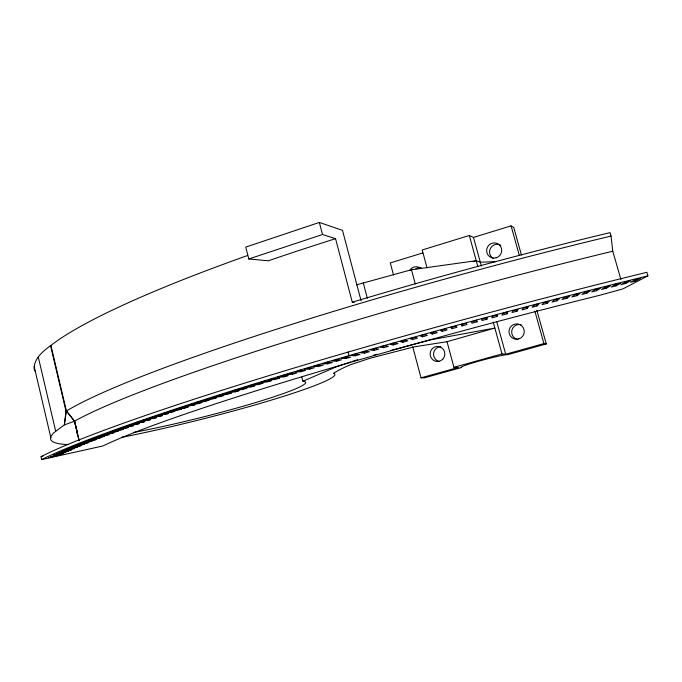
<?xml version="1.0" encoding="UTF-8"?>
<svg xmlns="http://www.w3.org/2000/svg" width="682" height="682" viewBox="0 0 682 682"><rect width="100%" height="100%" fill="white"/><g stroke="black" fill="none" stroke-linecap="round" stroke-linejoin="round"><path stroke-width="1.02" d="M247.694 255.469A453.138 60.152 -15.4 0 0 55.174 342.245C46.367 348.954 34.262 356.285 34.1 368.527A453.632 60.229 -15.4 0 0 35.132 371.204M486.948 319.185L487.025 317.786L481.859 319.176L481.944 320.523L486.948 319.185L486.462 317.411M50.519 345.578L66.001 411.127L64.364 424.903L53.477 433.019L51.073 436.224L50.57 438.876A456.514 37.774 -15.1 0 0 68.2 444.562M496.965 316.508L497.383 315.016L492.199 316.405L491.961 317.838L496.965 316.508L496.479 314.734M506.999 313.839L507.74 312.262L502.557 313.643L501.978 315.169L506.999 313.839L506.504 312.075M517.024 311.188L518.107 309.526L512.924 310.898L512.012 312.509L517.024 311.188L516.53 309.423M527.05 308.554L528.465 306.806L523.29 308.162L522.037 309.875L527.05 308.554L526.555 306.789M537.066 305.937L538.814 304.104L533.639 305.451L532.062 307.25L537.066 305.937L536.572 304.172M547.066 303.345L549.146 301.418L543.98 302.757L542.062 304.641L547.066 303.345L546.563 301.572M557.041 300.771L559.453 298.759L554.304 300.089L552.053 302.058L557.041 300.771L556.538 298.997M566.989 298.213L569.734 296.116L564.602 297.437L562.019 299.492L566.989 298.213L566.486 296.448M576.904 295.681L579.981 293.507L574.858 294.812L571.951 296.943L576.904 295.681L576.401 293.916M586.776 293.183L590.177 290.916L585.088 292.211L581.848 294.428L586.776 293.183L586.273 291.419M596.605 290.702L600.339 288.358L595.267 289.637L591.695 291.939L596.605 290.702L596.102 288.938M606.383 288.256L610.433 285.826L605.394 287.088L601.498 289.475L606.383 288.256L605.88 286.491M616.102 285.835L620.475 283.328L615.462 284.573L611.251 287.037L616.102 285.835L615.599 284.07M361.119 300.847L342.5 230.363L319.338 222.434L245.75 247.106L248.785 258.972L322.509 234.531L335.553 238.674L352.279 302.194A455.482 41.875 -15.2 0 1 594.32 236.415L610.049 232.622L611.029 236.049L612.777 251.215L597.21 255A450.146 37.195 -15.1 0 0 79.069 418.714L74.466 421.229L64.364 424.903L66.401 410.982L50.92 345.416M625.761 283.448L630.449 280.865L625.471 282.092L620.944 284.633L625.761 283.448L625.258 281.683M635.351 281.086L640.355 278.435L635.411 279.646L630.569 282.263L635.351 281.086L634.848 279.33M647.9 275.86L622.871 288.921L599.487 295.34A428.458 27.058 -14.9 0 0 107.543 443.794L102.888 445.968L41.696 459.566L41.022 456.676A493.248 32.48 -15 0 1 646.868 272.297L647.9 275.86A493.367 31.568 -15 0 0 41.696 459.566M60.937 454.655L48.499 457.733L63.375 453.487L50.86 456.556M60.34 452.132L58.874 452.797L71.576 449.728L70.11 450.376M133.783 432.388A109.273 8.559 -14.1 0 0 256.304 402.346A109.273 8.559 -14.1 0 0 302.902 381.264L335.612 367.112L350.846 361.912M66.001 411.127L70.834 408.424A455.585 41.048 -15.1 0 1 595.301 239.859L611.029 236.049M184.848 408.075L188.215 406.966L179.17 408.365L175.726 409.498L184.848 408.075L184.447 406.438M352.637 361.315L357.658 359.695M205.58 401.297L209.161 400.146L200.661 401.348L196.987 402.542L205.58 401.297L205.171 399.652M235.273 391.843L239.143 390.633L231.454 391.553L227.481 392.806L235.273 391.843L234.855 390.172M250.967 386.95L254.974 385.705L247.728 386.481L243.61 387.76L250.967 386.95L250.541 385.262M521.44 255.025L513.734 227.43L511.074 225.878L473.47 237.413L469.344 235.478L422.192 249.97L427.06 267.958M422.849 252.937L390.275 262.92L393.523 275.051M283.917 376.856L288.171 375.577L281.896 376.038L277.514 377.359L283.917 376.856L283.482 375.151M473.18 261.624L476.215 260.712L480.307 262.238L495.874 261.632M292.459 374.282L296.781 372.986L290.762 373.369L286.312 374.708L292.459 374.282L292.024 372.577M356.294 284.906L411.468 269.74L476.215 260.712L477.843 266.602M301.12 371.69L305.502 370.386L299.739 370.684L295.238 372.031L301.12 371.69L300.685 369.976M309.901 369.073L314.325 367.76L308.844 367.973L304.274 369.329L309.901 369.073L309.458 367.351M327.769 363.796L332.305 362.466L327.369 362.509L322.697 363.881L327.769 363.796L327.326 362.065M336.865 361.136L341.443 359.798L336.797 359.755L332.066 361.136L336.865 361.136L336.414 359.405M346.047 358.459L350.676 357.121L346.311 356.993L341.546 358.374L346.047 358.459L345.595 356.729M355.322 355.774L359.994 354.427L355.927 354.214L351.111 355.603L355.322 355.774L354.87 354.035M364.682 353.08L369.397 351.733L365.629 351.426L360.769 352.816L364.682 353.08L364.231 351.341M383.651 347.667L388.442 346.311L385.287 345.825L380.343 347.223L383.651 347.667L383.19 345.919M374.128 350.377L378.885 349.022L375.415 348.63L370.514 350.028L374.128 350.377L373.668 348.63M373.753 355.126L376.771 354.273M121.592 437.315A141.165 11.1 -14.1 0 0 270.831 400.266A141.165 11.1 -14.1 0 0 333.524 373.301L334.478 372.67A247.941 18.712 -15.3 0 1 349.985 364.853L370.011 358.263L413.761 346.933L447.017 341.691L494.868 328.051L430.359 339.9L390.905 350.42M393.25 344.947L398.066 343.592L395.219 343.012L390.249 344.419L393.25 344.947L392.781 343.199M402.909 342.228L407.759 340.872L405.227 340.207L400.215 341.614L402.909 342.228L402.44 340.48M412.627 339.508L417.512 338.144L415.295 337.394L410.257 338.801L412.627 339.508L412.158 337.752M447.017 341.691L453.948 367.325L501.986 353.932L505.703 354.239L543.921 343.592L546.265 343.933L536.845 310.208M412.729 346.84L421.016 377.837L458.287 367.453L453.948 367.325M546.265 343.933L507.698 354.674A24.288 1.466 -14.9 0 0 479.949 360.821A24.288 1.466 -14.9 0 0 461.697 367.479L424.545 377.819L421.016 377.837M422.405 336.789L427.316 335.425L425.423 334.581L420.351 335.987L422.405 336.789L421.936 335.033M432.235 334.061L437.171 332.705L435.602 331.767L430.504 333.174L432.235 334.061L431.757 332.305M452.021 328.63L456.991 327.275L456.079 326.149L450.947 327.556L452.021 328.63L451.544 326.866M442.107 331.341L447.06 329.986L445.815 328.954L440.7 330.361L442.107 331.341L441.629 329.585M461.97 325.919L466.957 324.564L466.369 323.353L461.22 324.751L461.97 325.919L461.492 324.155M476.94 321.87L471.944 323.217L471.526 321.955L476.684 320.566L476.94 321.87L476.454 320.105M41.022 456.676L43.06 456.224M248.785 258.972L268.333 260.797A453.504 57.314 -15.4 0 1 335.553 238.674M352.279 302.194L354.205 302.535M79.206 440.674L74.594 421.161L66.401 410.982L74.466 421.229L79.078 440.734M77.518 433.522L74.594 421.161M612.777 251.215L620.893 279.458M511.074 225.878L519.36 255.537M534.841 311.077L543.921 343.592M481.373 266.116L473.47 237.413M496.811 321.964L505.703 354.239M493.231 322.1L501.986 353.932M469.344 235.478L476.215 260.712M411.468 269.74L415.304 283.976M363.267 282.817L367.351 298.264M319.338 222.434L322.509 234.531M348.05 351.989L348.971 355.51M301.845 377.163L302.902 381.264M38.32 357.206L55.668 431.135M34.177 366.481L50.818 437.537M77.015 433.206L76.921 432.524A427.605 35.183 -15.1 0 1 77.194 431.28M517.323 339.389A7.596 7.562 -58 0 1 511.901 330.173A7.596 7.562 -58 0 1 521.108 324.675M493.291 258.418A7.587 7.408 -51.8 0 1 490.486 248.248A7.587 7.408 -51.8 0 1 500.665 245.162M438.995 361.409A7.459 7.306 -87.9 0 1 440.794 346.729M409.635 270.592A7.493 7.263 -70.3 0 1 421.084 268.717M415.875 268.878A7.425 7.195 -70.1 0 1 421.348 267.983M54.688 454.724L53.375 455.346L65.958 452.268L54.688 454.724M57.441 453.453L56.043 454.093L68.686 451.015L57.441 453.453M63.409 450.776L61.857 451.458L74.611 448.389L63.409 450.776M66.631 449.378L64.995 450.086L77.808 447.017L66.631 449.378M70.007 447.946L68.302 448.671L81.158 445.61L70.007 447.946M73.554 446.463L71.763 447.204L84.662 444.153L73.554 446.463M77.262 444.937L75.387 445.704L88.319 442.661L77.262 444.937M81.132 443.377L79.172 444.161L92.138 441.135L81.132 443.377M85.165 441.774L83.127 442.584L96.119 439.558L85.165 441.774M89.368 440.129L87.245 440.956L100.254 437.946L89.368 440.129M93.732 438.441L91.524 439.285L104.551 436.301L93.732 438.441M98.259 436.71L95.974 437.58L109.009 434.605L98.259 436.71M102.956 434.945L100.586 435.832L113.63 432.874L102.956 434.945M107.824 433.13L105.369 434.042L118.404 431.109L107.824 433.13M112.854 431.28L110.322 432.209L123.348 429.302L112.854 431.28M118.054 429.387L115.437 430.342L128.446 427.452L118.054 429.387M123.425 427.461L120.714 428.432L133.706 425.568L123.425 427.461M128.958 425.491L126.17 426.48L139.128 423.65L128.958 425.491M134.652 423.479L131.788 424.494L144.712 421.689L134.652 423.479M140.526 421.433L137.568 422.465L150.449 419.694L140.526 421.433M146.553 419.345L143.518 420.393L156.349 417.657L146.553 419.345M152.751 417.222L149.631 418.288L162.41 415.594L152.751 417.222M159.111 415.065L155.914 416.148L168.625 413.488L159.111 415.065M165.641 412.866L162.359 413.965L175.001 411.348L165.641 412.866M172.324 410.632L168.965 411.749L181.531 409.174L172.324 410.632M186.177 406.054L182.657 407.214L195.043 404.724L186.177 406.054M193.347 403.718L189.741 404.895L198.522 403.591L202.034 402.448L193.347 403.718M208.138 398.944L204.378 400.155L212.784 398.979L216.441 397.811L208.138 398.944M215.759 396.515L211.931 397.734L220.141 396.634L223.867 395.441L215.759 396.515M223.534 394.051L219.63 395.287L227.635 394.256L231.437 393.054L223.534 394.051M239.518 389.03L235.469 390.3L243.048 389.405L246.995 388.177L239.518 389.03M256.074 383.906L251.88 385.202L259.007 384.46L263.082 383.207L256.074 383.906M264.548 381.306L260.294 382.611L267.182 381.954L271.325 380.684L264.548 381.306M273.158 378.68L268.836 380.002L275.485 379.414L279.688 378.143L273.158 378.68M318.051 365.254L313.43 366.618L318.784 366.439L323.268 365.117L318.051 365.254M518.67 338.945A7.673 7.63 -60.3 0 0 521.969 326.073A7.673 7.63 -60.3 0 0 509.215 329.696A7.673 7.63 -60.3 0 0 518.67 338.945M442.746 359.235A7.536 7.374 -87.8 0 0 439.336 346.661A7.536 7.374 -87.8 0 0 430.376 355.987A7.536 7.374 -87.8 0 0 442.746 359.235M496.189 257.779A7.664 7.485 -52.4 0 0 499.454 244.957A7.664 7.485 -52.4 0 0 486.854 248.785A7.664 7.485 -52.4 0 0 496.189 257.779"/></g></svg>
